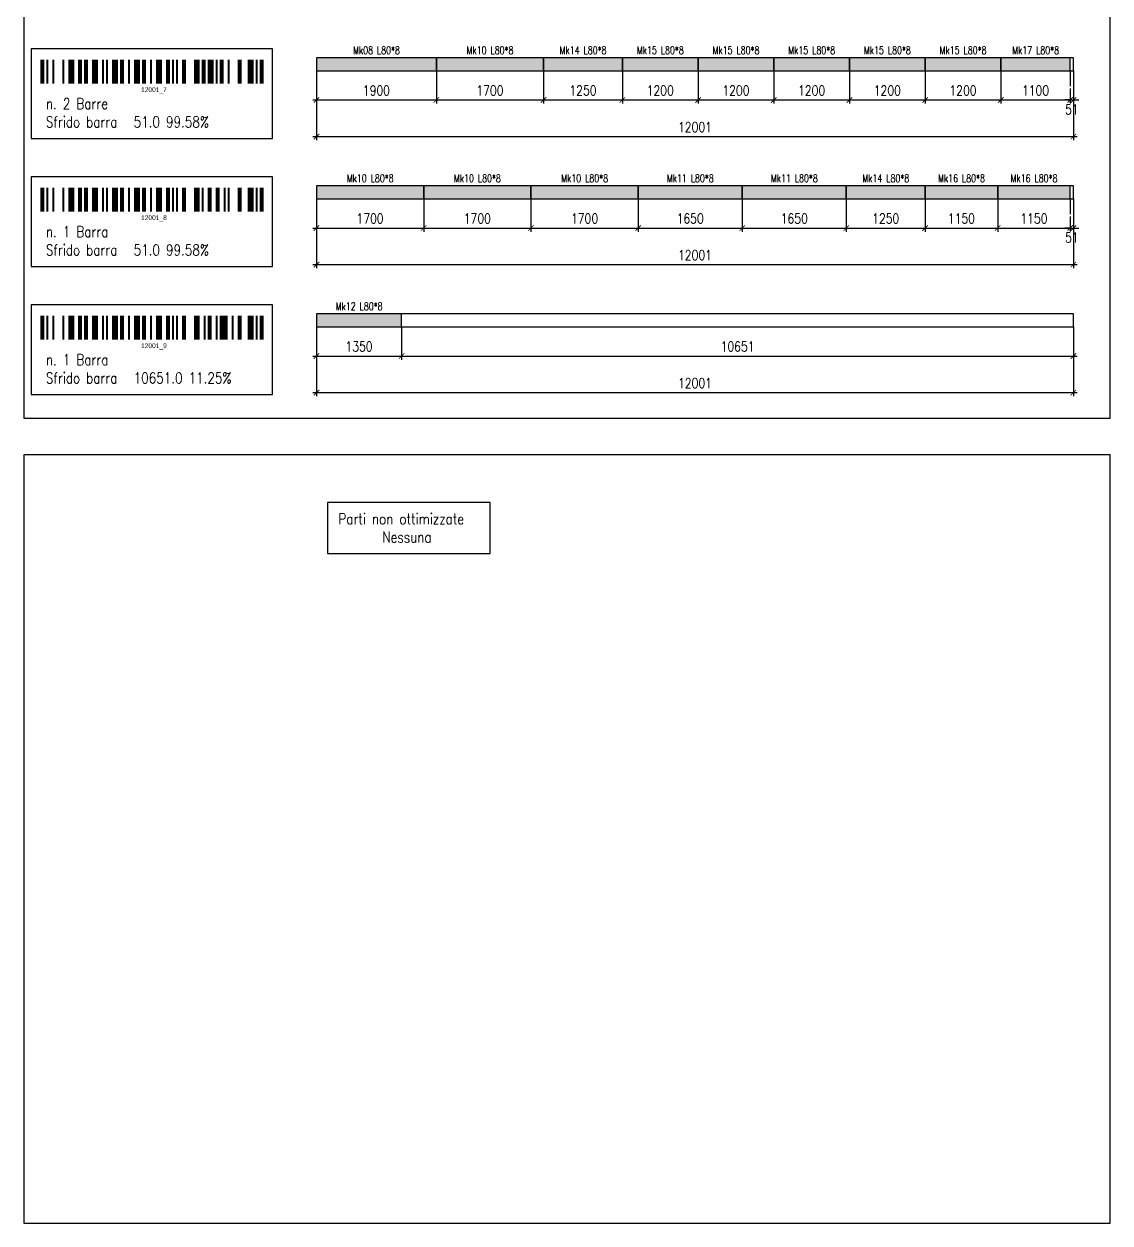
# Model space of a CAD drawing. Header units: millimetres. Extents: x -56 to 421004, y -1 to 91234.
# Drawn here: x 327574 to 344793, y 53379 to 72382 of the extents above; entities that cross this region are included whole.
import ezdxf
from ezdxf.enums import TextEntityAlignment as Align

# ---------------------------------------------------------------- set-up
doc = ezdxf.new("R2010")
doc.units = ezdxf.units.MM
doc.styles.add('EasyCutStyle', font='romans.shx', dxfattribs={"width": 0.8})
doc.styles.add('EasyCutStyleOptimezeBars', font='Romans.shx', dxfattribs={"width": 0.8})
doc.dimstyles.new('EasyCutDimOptimezeBars', dxfattribs={"dimscale": 57.971, "dimtxt": 2.7, "dimasz": 1.5, "dimexe": 1, "dimexo": 0, "dimgap": 1.25, "dimtad": 1, "dimdec": 1, "dimrnd": 0.5, "dimzin": 12, "dimdsep": 46, "dimtxsty": 'EasyCutStyleOptimezeBars', "dimblk": 'ARCHTICK', "dimblk1": 'ARCHTICK', "dimblk2": 'ARCHTICK', "dimcen": 1, "dimdle": 1, "dimclrd": 1, "dimclre": 1, "dimclrt": 3, "dimadec": 3, "dimazin": 0, "dimtfac": 1, "dimtdec": 1, "dimtix": 1, "dimtmove": 0, "dimatfit": 3, "dimfxl": 1, "dimtfill": 1, "dimtolj": 1, "dimtzin": 0, "dimarcsym": 0})

# ---------------------------------------------------------------- blocks, each defined once
blk = doc.blocks.new('BARCODE128_12001_7')
at = {"linetype": 'Continuous'}
for points, const_width in [([(1, 0), (1, 12)], 2), ([(3.5, 0), (3.5, 12)], 1), ([(6.5, 0), (6.5, 12)], 1), ([(11.5, 0), (11.5, 12)], 1), ([(15.5, 0), (15.5, 12)], 3), ([(20, 0), (20, 12)], 2), ([(23, 0), (23, 12)], 2), ([(27.5, 0), (27.5, 12)], 3), ([(31.5, 0), (31.5, 12)], 1), ([(33.5, 0), (33.5, 12)], 1), ([(37.5, 0), (37.5, 12)], 3), ([(41, 0), (41, 12)], 2), ([(44.5, 0), (44.5, 12)], 1), ([(48.5, 0), (48.5, 12)], 3), ([(52, 0), (52, 12)], 2), ([(55.5, 0), (55.5, 12)], 1), ([(59.5, 0), (59.5, 12)], 3), ([(64, 0), (64, 12)], 2), ([(66.5, 0), (66.5, 12)], 1), ([(68.5, 0), (68.5, 12)], 1), ([(72, 0), (72, 12)], 2), ([(78.5, 0), (78.5, 12)], 3), ([(82, 0), (82, 12)], 2), ([(85.5, 0), (85.5, 12)], 3), ([(88.5, 0), (88.5, 12)], 1), ([(91, 0), (91, 12)], 2), ([(94.5, 0), (94.5, 12)], 1), ([(100, 0), (100, 12)], 2), ([(105.5, 0), (105.5, 12)], 3), ([(108.5, 0), (108.5, 12)], 1), ([(111, 0), (111, 12)], 2)]:
    blk.add_lwpolyline(points, dxfattribs=dict(at, const_width=const_width))
blk.add_text('12001_7', height=2.4).set_placement((57, -4.2), align=Align.CENTER)
blk = doc.blocks.new('_ArchTick')
at = {"color": 0, "linetype": 'ByBlock', "const_width": 0.15}
blk.add_lwpolyline([(-0.5, -0.5), (0.5, 0.5)], dxfattribs=at)
blk = doc.blocks.new('*D1732')
at = {"color": 1, "lineweight": -2}
for p, q in [((332212, 71641), (332212, 71119)), ((334112, 71641), (334112, 71119)), ((332154, 71177), (334170, 71177))]:
    blk.add_line(p, q, dxfattribs=at)
at = {"layer": 'Defpoints', "color": 0}
for p in [(332212, 71641), (334112, 71641), (334112, 71177)]:
    blk.add_point(p, dxfattribs=at)
at = {"color": 1, "lineweight": -2, "xscale": 86.9637, "yscale": 86.9637, "zscale": 86.9637, "rotation": 180}
blk.add_blockref('_ArchTick', (332212, 71177), dxfattribs=at)
at = {"color": 1, "lineweight": -2, "xscale": 86.9637, "yscale": 86.9637, "zscale": 86.9637}
blk.add_blockref('_ArchTick', (334112, 71177), dxfattribs=at)
at = {"color": 3, "insert": (333162, 71328), "char_height": 156.5, "attachment_point": 5, "style": 'EasyCutStyleOptimezeBars', "bg_fill": 3, "box_fill_scale": 1.1, "bg_fill_color": 256, "bg_fill_true_color": 13158600, "bg_fill_transparency": 1941056}
blk.add_mtext('\\A1;1900', dxfattribs=at)
blk = doc.blocks.new('*D1733')
at = {"color": 1, "lineweight": -2}
for p, q in [((334112, 71641), (334112, 71119)), ((335812, 71641), (335812, 71119)), ((334054, 71177), (335870, 71177))]:
    blk.add_line(p, q, dxfattribs=at)
at = {"layer": 'Defpoints', "color": 0}
for p in [(334112, 71641), (335812, 71641), (335812, 71177)]:
    blk.add_point(p, dxfattribs=at)
at = {"color": 1, "lineweight": -2, "xscale": 86.9637, "yscale": 86.9637, "zscale": 86.9637, "rotation": 180}
blk.add_blockref('_ArchTick', (334112, 71177), dxfattribs=at)
at = {"color": 1, "lineweight": -2, "xscale": 86.9637, "yscale": 86.9637, "zscale": 86.9637}
blk.add_blockref('_ArchTick', (335812, 71177), dxfattribs=at)
at = {"color": 3, "insert": (334962, 71328), "char_height": 156.5, "attachment_point": 5, "style": 'EasyCutStyleOptimezeBars', "bg_fill": 3, "box_fill_scale": 1.1, "bg_fill_color": 256, "bg_fill_true_color": 13158600, "bg_fill_transparency": 1957840}
blk.add_mtext('\\A1;1700', dxfattribs=at)
blk = doc.blocks.new('*D1734')
at = {"color": 1, "lineweight": -2}
for p, q in [((335812, 71641), (335812, 71119)), ((337062, 71641), (337062, 71119)), ((335754, 71177), (337120, 71177))]:
    blk.add_line(p, q, dxfattribs=at)
at = {"layer": 'Defpoints', "color": 0}
for p in [(335812, 71641), (337062, 71641), (337062, 71177)]:
    blk.add_point(p, dxfattribs=at)
at = {"color": 1, "lineweight": -2, "xscale": 86.9637, "yscale": 86.9637, "zscale": 86.9637, "rotation": 180}
blk.add_blockref('_ArchTick', (335812, 71177), dxfattribs=at)
at = {"color": 1, "lineweight": -2, "xscale": 86.9637, "yscale": 86.9637, "zscale": 86.9637}
blk.add_blockref('_ArchTick', (337062, 71177), dxfattribs=at)
at = {"color": 3, "insert": (336437, 71328), "char_height": 156.5, "attachment_point": 5, "style": 'EasyCutStyleOptimezeBars', "bg_fill": 3, "box_fill_scale": 1.1, "bg_fill_color": 256, "bg_fill_true_color": 13158600, "bg_fill_transparency": 12684144}
blk.add_mtext('\\A1;1250', dxfattribs=at)
blk = doc.blocks.new('*D1735')
at = {"color": 1, "lineweight": -2}
for p, q in [((337062, 71641), (337062, 71119)), ((338262, 71641), (338262, 71119)), ((337004, 71177), (338320, 71177))]:
    blk.add_line(p, q, dxfattribs=at)
at = {"layer": 'Defpoints', "color": 0}
for p in [(337062, 71641), (338262, 71641), (338262, 71177)]:
    blk.add_point(p, dxfattribs=at)
at = {"color": 1, "lineweight": -2, "xscale": 86.9637, "yscale": 86.9637, "zscale": 86.9637, "rotation": 180}
blk.add_blockref('_ArchTick', (337062, 71177), dxfattribs=at)
at = {"color": 1, "lineweight": -2, "xscale": 86.9637, "yscale": 86.9637, "zscale": 86.9637}
blk.add_blockref('_ArchTick', (338262, 71177), dxfattribs=at)
at = {"color": 3, "insert": (337662, 71328), "char_height": 156.5, "attachment_point": 5, "style": 'EasyCutStyleOptimezeBars', "bg_fill": 3, "box_fill_scale": 1.1, "bg_fill_color": 256, "bg_fill_true_color": 13158600, "bg_fill_transparency": 10001360}
blk.add_mtext('\\A1;1200', dxfattribs=at)
blk = doc.blocks.new('*D1736')
at = {"color": 1, "lineweight": -2}
for p, q in [((338262, 71641), (338262, 71119)), ((339462, 71641), (339462, 71119)), ((338204, 71177), (339520, 71177))]:
    blk.add_line(p, q, dxfattribs=at)
at = {"layer": 'Defpoints', "color": 0}
for p in [(338262, 71641), (339462, 71641), (339462, 71177)]:
    blk.add_point(p, dxfattribs=at)
at = {"color": 1, "lineweight": -2, "xscale": 86.9637, "yscale": 86.9637, "zscale": 86.9637, "rotation": 180}
blk.add_blockref('_ArchTick', (338262, 71177), dxfattribs=at)
at = {"color": 1, "lineweight": -2, "xscale": 86.9637, "yscale": 86.9637, "zscale": 86.9637}
blk.add_blockref('_ArchTick', (339462, 71177), dxfattribs=at)
at = {"color": 3, "insert": (338862, 71328), "char_height": 156.5, "attachment_point": 5, "style": 'EasyCutStyleOptimezeBars', "bg_fill": 3, "box_fill_scale": 1.1, "bg_fill_color": 256, "bg_fill_true_color": 13158600, "bg_fill_transparency": 10107744}
blk.add_mtext('\\A1;1200', dxfattribs=at)
blk = doc.blocks.new('*D1737')
at = {"color": 1, "lineweight": -2}
for p, q in [((339462, 71641), (339462, 71119)), ((340662, 71641), (340662, 71119)), ((339404, 71177), (340720, 71177))]:
    blk.add_line(p, q, dxfattribs=at)
at = {"layer": 'Defpoints', "color": 0}
for p in [(339462, 71641), (340662, 71641), (340662, 71177)]:
    blk.add_point(p, dxfattribs=at)
at = {"color": 1, "lineweight": -2, "xscale": 86.9637, "yscale": 86.9637, "zscale": 86.9637, "rotation": 180}
blk.add_blockref('_ArchTick', (339462, 71177), dxfattribs=at)
at = {"color": 1, "lineweight": -2, "xscale": 86.9637, "yscale": 86.9637, "zscale": 86.9637}
blk.add_blockref('_ArchTick', (340662, 71177), dxfattribs=at)
at = {"color": 3, "insert": (340062, 71328), "char_height": 156.5, "attachment_point": 5, "style": 'EasyCutStyleOptimezeBars', "bg_fill": 3, "box_fill_scale": 1.1, "bg_fill_color": 256, "bg_fill_true_color": 13158600, "bg_fill_transparency": 1970704}
blk.add_mtext('\\A1;1200', dxfattribs=at)
blk = doc.blocks.new('*D1738')
at = {"color": 1, "lineweight": -2}
for p, q in [((340662, 71641), (340662, 71119)), ((341862, 71641), (341862, 71119)), ((340604, 71177), (341920, 71177))]:
    blk.add_line(p, q, dxfattribs=at)
at = {"layer": 'Defpoints', "color": 0}
for p in [(340662, 71641), (341862, 71641), (341862, 71177)]:
    blk.add_point(p, dxfattribs=at)
at = {"color": 1, "lineweight": -2, "xscale": 86.9637, "yscale": 86.9637, "zscale": 86.9637, "rotation": 180}
blk.add_blockref('_ArchTick', (340662, 71177), dxfattribs=at)
at = {"color": 1, "lineweight": -2, "xscale": 86.9637, "yscale": 86.9637, "zscale": 86.9637}
blk.add_blockref('_ArchTick', (341862, 71177), dxfattribs=at)
at = {"color": 3, "insert": (341262, 71328), "char_height": 156.5, "attachment_point": 5, "style": 'EasyCutStyleOptimezeBars', "bg_fill": 3, "box_fill_scale": 1.1, "bg_fill_color": 256, "bg_fill_true_color": 13158600, "bg_fill_transparency": 1979232}
blk.add_mtext('\\A1;1200', dxfattribs=at)
blk = doc.blocks.new('*D1739')
at = {"color": 1, "lineweight": -2}
for p, q in [((341862, 71641), (341862, 71119)), ((343062, 71641), (343062, 71119)), ((341804, 71177), (343120, 71177))]:
    blk.add_line(p, q, dxfattribs=at)
at = {"layer": 'Defpoints', "color": 0}
for p in [(341862, 71641), (343062, 71641), (343062, 71177)]:
    blk.add_point(p, dxfattribs=at)
at = {"color": 1, "lineweight": -2, "xscale": 86.9637, "yscale": 86.9637, "zscale": 86.9637, "rotation": 180}
blk.add_blockref('_ArchTick', (341862, 71177), dxfattribs=at)
at = {"color": 1, "lineweight": -2, "xscale": 86.9637, "yscale": 86.9637, "zscale": 86.9637}
blk.add_blockref('_ArchTick', (343062, 71177), dxfattribs=at)
at = {"color": 3, "insert": (342462, 71328), "char_height": 156.5, "attachment_point": 5, "style": 'EasyCutStyleOptimezeBars', "bg_fill": 3, "box_fill_scale": 1.1, "bg_fill_color": 256, "bg_fill_true_color": 13158600, "bg_fill_transparency": 1987760}
blk.add_mtext('\\A1;1200', dxfattribs=at)
blk = doc.blocks.new('*D1740')
at = {"color": 1, "lineweight": -2}
for p, q in [((343062, 71641), (343062, 71119)), ((344162, 71641), (344162, 71119)), ((343004, 71177), (344220, 71177))]:
    blk.add_line(p, q, dxfattribs=at)
at = {"layer": 'Defpoints', "color": 0}
for p in [(343062, 71641), (344162, 71641), (344162, 71177)]:
    blk.add_point(p, dxfattribs=at)
at = {"color": 1, "lineweight": -2, "xscale": 86.9637, "yscale": 86.9637, "zscale": 86.9637, "rotation": 180}
blk.add_blockref('_ArchTick', (343062, 71177), dxfattribs=at)
at = {"color": 1, "lineweight": -2, "xscale": 86.9637, "yscale": 86.9637, "zscale": 86.9637}
blk.add_blockref('_ArchTick', (344162, 71177), dxfattribs=at)
at = {"color": 3, "insert": (343612, 71328), "char_height": 156.5, "attachment_point": 5, "style": 'EasyCutStyleOptimezeBars', "bg_fill": 3, "box_fill_scale": 1.1, "bg_fill_color": 256, "bg_fill_true_color": 13158600, "bg_fill_transparency": 10108696}
blk.add_mtext('\\A1;1100', dxfattribs=at)
blk = doc.blocks.new('*D1741')
at = {"color": 1, "lineweight": -2}
for p, q in [((344162, 71641), (344162, 71119)), ((344213, 71641), (344213, 71119)), ((344162, 71177), (344075, 71177)), ((344162, 71177), (344213, 71177)), ((344213, 71177), (344300, 71177))]:
    blk.add_line(p, q, dxfattribs=at)
at = {"layer": 'Defpoints', "color": 0}
for p in [(344162, 71641), (344213, 71641)]:
    blk.add_point(p, dxfattribs=at)
at = {"color": 1, "lineweight": -2, "xscale": 86.9637, "yscale": 86.9637, "zscale": 86.9637}
blk.add_blockref('_ArchTick', (344162, 71177), dxfattribs=at)
at = {"color": 1, "lineweight": -2, "xscale": 86.9637, "yscale": 86.9637, "zscale": 86.9637, "rotation": 180}
blk.add_blockref('_ArchTick', (344213, 71177), dxfattribs=at)
at = {"color": 3, "char_height": 156.5, "attachment_point": 5, "style": 'EasyCutStyleOptimezeBars', "bg_fill": 3, "box_fill_scale": 1.1, "bg_fill_color": 256, "bg_fill_true_color": 13158600, "bg_fill_transparency": 0}
for s, insert in [('\\A1;', (344188, 71380)), ('\\A1;51', (344188, 71026))]:
    blk.add_mtext(s, dxfattribs=dict(at, insert=insert))
at = {"layer": 'Defpoints', "color": 0}
blk.add_point((344213, 71177), dxfattribs=at)
blk = doc.blocks.new('*D1742')
at = {"color": 1, "lineweight": -2}
for p, q in [((332212, 71641), (332212, 70539)), ((344213, 71641), (344213, 70539)), ((332154, 70597), (344271, 70597))]:
    blk.add_line(p, q, dxfattribs=at)
at = {"layer": 'Defpoints', "color": 0}
for p in [(332212, 71641), (344213, 71641), (344213, 70597)]:
    blk.add_point(p, dxfattribs=at)
at = {"color": 1, "lineweight": -2, "xscale": 86.9637, "yscale": 86.9637, "zscale": 86.9637, "rotation": 180}
blk.add_blockref('_ArchTick', (332212, 70597), dxfattribs=at)
at = {"color": 1, "lineweight": -2, "xscale": 86.9637, "yscale": 86.9637, "zscale": 86.9637}
blk.add_blockref('_ArchTick', (344213, 70597), dxfattribs=at)
at = {"color": 3, "insert": (338213, 70748), "char_height": 156.5, "attachment_point": 5, "style": 'EasyCutStyleOptimezeBars', "bg_fill": 3, "box_fill_scale": 1.1, "bg_fill_color": 256, "bg_fill_true_color": 13158600, "bg_fill_transparency": 4837208}
blk.add_mtext('\\A1;12001', dxfattribs=at)
blk = doc.blocks.new('BARCODE128_12001_8')
at = {"linetype": 'Continuous'}
for points, const_width in [([(1, 0), (1, 12)], 2), ([(3.5, 0), (3.5, 12)], 1), ([(6.5, 0), (6.5, 12)], 1), ([(11.5, 0), (11.5, 12)], 1), ([(15.5, 0), (15.5, 12)], 3), ([(20, 0), (20, 12)], 2), ([(23, 0), (23, 12)], 2), ([(27.5, 0), (27.5, 12)], 3), ([(31.5, 0), (31.5, 12)], 1), ([(33.5, 0), (33.5, 12)], 1), ([(37.5, 0), (37.5, 12)], 3), ([(41, 0), (41, 12)], 2), ([(44.5, 0), (44.5, 12)], 1), ([(48.5, 0), (48.5, 12)], 3), ([(52, 0), (52, 12)], 2), ([(55.5, 0), (55.5, 12)], 1), ([(59.5, 0), (59.5, 12)], 3), ([(64, 0), (64, 12)], 2), ([(66.5, 0), (66.5, 12)], 1), ([(68.5, 0), (68.5, 12)], 1), ([(72, 0), (72, 12)], 2), ([(78.5, 0), (78.5, 12)], 3), ([(81.5, 0), (81.5, 12)], 1), ([(85, 0), (85, 12)], 2), ([(89, 0), (89, 12)], 2), ([(92.5, 0), (92.5, 12)], 1), ([(94.5, 0), (94.5, 12)], 1), ([(100, 0), (100, 12)], 2), ([(105.5, 0), (105.5, 12)], 3), ([(108.5, 0), (108.5, 12)], 1), ([(111, 0), (111, 12)], 2)]:
    blk.add_lwpolyline(points, dxfattribs=dict(at, const_width=const_width))
blk.add_text('12001_8', height=2.4).set_placement((57, -4.2), align=Align.CENTER)
blk = doc.blocks.new('*D1743')
at = {"color": 1, "lineweight": -2}
for p, q in [((332212, 69612), (332212, 69090)), ((333912, 69612), (333912, 69090)), ((332154, 69148), (333970, 69148))]:
    blk.add_line(p, q, dxfattribs=at)
at = {"layer": 'Defpoints', "color": 0}
for p in [(332212, 69612), (333912, 69612), (333912, 69148)]:
    blk.add_point(p, dxfattribs=at)
at = {"color": 1, "lineweight": -2, "xscale": 86.9637, "yscale": 86.9637, "zscale": 86.9637, "rotation": 180}
blk.add_blockref('_ArchTick', (332212, 69148), dxfattribs=at)
at = {"color": 1, "lineweight": -2, "xscale": 86.9637, "yscale": 86.9637, "zscale": 86.9637}
blk.add_blockref('_ArchTick', (333912, 69148), dxfattribs=at)
at = {"color": 3, "insert": (333062, 69299), "char_height": 156.5, "attachment_point": 5, "style": 'EasyCutStyleOptimezeBars', "bg_fill": 3, "box_fill_scale": 1.1, "bg_fill_color": 256, "bg_fill_true_color": 13158600, "bg_fill_transparency": 2415856}
blk.add_mtext('\\A1;1700', dxfattribs=at)
blk = doc.blocks.new('*D1744')
at = {"color": 1, "lineweight": -2}
for p, q in [((333912, 69612), (333912, 69090)), ((335612, 69612), (335612, 69090)), ((333854, 69148), (335670, 69148))]:
    blk.add_line(p, q, dxfattribs=at)
at = {"layer": 'Defpoints', "color": 0}
for p in [(333912, 69612), (335612, 69612), (335612, 69148)]:
    blk.add_point(p, dxfattribs=at)
at = {"color": 1, "lineweight": -2, "xscale": 86.9637, "yscale": 86.9637, "zscale": 86.9637, "rotation": 180}
blk.add_blockref('_ArchTick', (333912, 69148), dxfattribs=at)
at = {"color": 1, "lineweight": -2, "xscale": 86.9637, "yscale": 86.9637, "zscale": 86.9637}
blk.add_blockref('_ArchTick', (335612, 69148), dxfattribs=at)
at = {"color": 3, "insert": (334762, 69299), "char_height": 156.5, "attachment_point": 5, "style": 'EasyCutStyleOptimezeBars', "bg_fill": 3, "box_fill_scale": 1.1, "bg_fill_color": 256, "bg_fill_true_color": 13158600, "bg_fill_transparency": 0}
blk.add_mtext('\\A1;1700', dxfattribs=at)
blk = doc.blocks.new('*D1745')
at = {"color": 1, "lineweight": -2}
for p, q in [((335612, 69612), (335612, 69090)), ((337312, 69612), (337312, 69090)), ((335554, 69148), (337370, 69148))]:
    blk.add_line(p, q, dxfattribs=at)
at = {"layer": 'Defpoints', "color": 0}
for p in [(335612, 69612), (337312, 69612), (337312, 69148)]:
    blk.add_point(p, dxfattribs=at)
at = {"color": 1, "lineweight": -2, "xscale": 86.9637, "yscale": 86.9637, "zscale": 86.9637, "rotation": 180}
blk.add_blockref('_ArchTick', (335612, 69148), dxfattribs=at)
at = {"color": 1, "lineweight": -2, "xscale": 86.9637, "yscale": 86.9637, "zscale": 86.9637}
blk.add_blockref('_ArchTick', (337312, 69148), dxfattribs=at)
at = {"color": 3, "insert": (336462, 69299), "char_height": 156.5, "attachment_point": 5, "style": 'EasyCutStyleOptimezeBars', "bg_fill": 3, "box_fill_scale": 1.1, "bg_fill_color": 256, "bg_fill_true_color": 13158600, "bg_fill_transparency": 10314344}
blk.add_mtext('\\A1;1700', dxfattribs=at)
blk = doc.blocks.new('*D1746')
at = {"color": 1, "lineweight": -2}
for p, q in [((337312, 69612), (337312, 69090)), ((338962, 69612), (338962, 69090)), ((337254, 69148), (339020, 69148))]:
    blk.add_line(p, q, dxfattribs=at)
at = {"layer": 'Defpoints', "color": 0}
for p in [(337312, 69612), (338962, 69612), (338962, 69148)]:
    blk.add_point(p, dxfattribs=at)
at = {"color": 1, "lineweight": -2, "xscale": 86.9637, "yscale": 86.9637, "zscale": 86.9637, "rotation": 180}
blk.add_blockref('_ArchTick', (337312, 69148), dxfattribs=at)
at = {"color": 1, "lineweight": -2, "xscale": 86.9637, "yscale": 86.9637, "zscale": 86.9637}
blk.add_blockref('_ArchTick', (338962, 69148), dxfattribs=at)
at = {"color": 3, "insert": (338137, 69299), "char_height": 156.5, "attachment_point": 5, "style": 'EasyCutStyleOptimezeBars', "bg_fill": 3, "box_fill_scale": 1.1, "bg_fill_color": 256, "bg_fill_true_color": 13158600, "bg_fill_transparency": 2429472}
blk.add_mtext('\\A1;1650', dxfattribs=at)
blk = doc.blocks.new('*D1747')
at = {"color": 1, "lineweight": -2}
for p, q in [((338962, 69612), (338962, 69090)), ((340612, 69612), (340612, 69090)), ((338904, 69148), (340670, 69148))]:
    blk.add_line(p, q, dxfattribs=at)
at = {"layer": 'Defpoints', "color": 0}
for p in [(338962, 69612), (340612, 69612), (340612, 69148)]:
    blk.add_point(p, dxfattribs=at)
at = {"color": 1, "lineweight": -2, "xscale": 86.9637, "yscale": 86.9637, "zscale": 86.9637, "rotation": 180}
blk.add_blockref('_ArchTick', (338962, 69148), dxfattribs=at)
at = {"color": 1, "lineweight": -2, "xscale": 86.9637, "yscale": 86.9637, "zscale": 86.9637}
blk.add_blockref('_ArchTick', (340612, 69148), dxfattribs=at)
at = {"color": 3, "insert": (339787, 69299), "char_height": 156.5, "attachment_point": 5, "style": 'EasyCutStyleOptimezeBars', "bg_fill": 3, "box_fill_scale": 1.1, "bg_fill_color": 256, "bg_fill_true_color": 13158600, "bg_fill_transparency": 2437436}
blk.add_mtext('\\A1;1650', dxfattribs=at)
blk = doc.blocks.new('*D1748')
at = {"color": 1, "lineweight": -2}
for p, q in [((340612, 69612), (340612, 69090)), ((341862, 69612), (341862, 69090)), ((340554, 69148), (341920, 69148))]:
    blk.add_line(p, q, dxfattribs=at)
at = {"layer": 'Defpoints', "color": 0}
for p in [(340612, 69612), (341862, 69612), (341862, 69148)]:
    blk.add_point(p, dxfattribs=at)
at = {"color": 1, "lineweight": -2, "xscale": 86.9637, "yscale": 86.9637, "zscale": 86.9637, "rotation": 180}
blk.add_blockref('_ArchTick', (340612, 69148), dxfattribs=at)
at = {"color": 1, "lineweight": -2, "xscale": 86.9637, "yscale": 86.9637, "zscale": 86.9637}
blk.add_blockref('_ArchTick', (341862, 69148), dxfattribs=at)
at = {"color": 3, "insert": (341237, 69299), "char_height": 156.5, "attachment_point": 5, "style": 'EasyCutStyleOptimezeBars', "bg_fill": 3, "box_fill_scale": 1.1, "bg_fill_color": 256, "bg_fill_true_color": 13158600, "bg_fill_transparency": 4837208}
blk.add_mtext('\\A1;1250', dxfattribs=at)
blk = doc.blocks.new('*D1749')
at = {"color": 1, "lineweight": -2}
for p, q in [((341862, 69612), (341862, 69090)), ((343012, 69612), (343012, 69090)), ((341804, 69148), (343070, 69148))]:
    blk.add_line(p, q, dxfattribs=at)
at = {"layer": 'Defpoints', "color": 0}
for p in [(341862, 69612), (343012, 69612), (343012, 69148)]:
    blk.add_point(p, dxfattribs=at)
at = {"color": 1, "lineweight": -2, "xscale": 86.9637, "yscale": 86.9637, "zscale": 86.9637, "rotation": 180}
blk.add_blockref('_ArchTick', (341862, 69148), dxfattribs=at)
at = {"color": 1, "lineweight": -2, "xscale": 86.9637, "yscale": 86.9637, "zscale": 86.9637}
blk.add_blockref('_ArchTick', (343012, 69148), dxfattribs=at)
at = {"color": 3, "insert": (342437, 69299), "char_height": 156.5, "attachment_point": 5, "style": 'EasyCutStyleOptimezeBars', "bg_fill": 3, "box_fill_scale": 1.1, "bg_fill_color": 256, "bg_fill_true_color": 13158600, "bg_fill_transparency": 12689304}
blk.add_mtext('\\A1;1150', dxfattribs=at)
blk = doc.blocks.new('*D1750')
at = {"color": 1, "lineweight": -2}
for p, q in [((343012, 69612), (343012, 69090)), ((344162, 69612), (344162, 69090)), ((342954, 69148), (344220, 69148))]:
    blk.add_line(p, q, dxfattribs=at)
at = {"layer": 'Defpoints', "color": 0}
for p in [(343012, 69612), (344162, 69612), (344162, 69148)]:
    blk.add_point(p, dxfattribs=at)
at = {"color": 1, "lineweight": -2, "xscale": 86.9637, "yscale": 86.9637, "zscale": 86.9637, "rotation": 180}
blk.add_blockref('_ArchTick', (343012, 69148), dxfattribs=at)
at = {"color": 1, "lineweight": -2, "xscale": 86.9637, "yscale": 86.9637, "zscale": 86.9637}
blk.add_blockref('_ArchTick', (344162, 69148), dxfattribs=at)
at = {"color": 3, "insert": (343587, 69299), "char_height": 156.5, "attachment_point": 5, "style": 'EasyCutStyleOptimezeBars', "bg_fill": 3, "box_fill_scale": 1.1, "bg_fill_color": 256, "bg_fill_true_color": 13158600, "bg_fill_transparency": 12692400}
blk.add_mtext('\\A1;1150', dxfattribs=at)
blk = doc.blocks.new('*D1751')
at = {"color": 1, "lineweight": -2}
for p, q in [((344162, 69612), (344162, 69090)), ((344213, 69612), (344213, 69090)), ((344162, 69148), (344075, 69148)), ((344162, 69148), (344213, 69148)), ((344213, 69148), (344300, 69148))]:
    blk.add_line(p, q, dxfattribs=at)
at = {"layer": 'Defpoints', "color": 0}
for p in [(344162, 69612), (344213, 69612)]:
    blk.add_point(p, dxfattribs=at)
at = {"color": 1, "lineweight": -2, "xscale": 86.9637, "yscale": 86.9637, "zscale": 86.9637}
blk.add_blockref('_ArchTick', (344162, 69148), dxfattribs=at)
at = {"color": 1, "lineweight": -2, "xscale": 86.9637, "yscale": 86.9637, "zscale": 86.9637, "rotation": 180}
blk.add_blockref('_ArchTick', (344213, 69148), dxfattribs=at)
at = {"color": 3, "char_height": 156.5, "attachment_point": 5, "style": 'EasyCutStyleOptimezeBars', "bg_fill": 3, "box_fill_scale": 1.1, "bg_fill_color": 256, "bg_fill_true_color": 13158600, "bg_fill_transparency": 0}
for s, insert in [('\\A1;', (344188, 69351)), ('\\A1;51', (344188, 68997))]:
    blk.add_mtext(s, dxfattribs=dict(at, insert=insert))
at = {"layer": 'Defpoints', "color": 0}
blk.add_point((344213, 69148), dxfattribs=at)
blk = doc.blocks.new('*D1752')
at = {"color": 1, "lineweight": -2}
for p, q in [((332212, 69612), (332212, 68510)), ((344213, 69612), (344213, 68510)), ((332154, 68568), (344271, 68568))]:
    blk.add_line(p, q, dxfattribs=at)
at = {"layer": 'Defpoints', "color": 0}
for p in [(332212, 69612), (344213, 69612), (344213, 68568)]:
    blk.add_point(p, dxfattribs=at)
at = {"color": 1, "lineweight": -2, "xscale": 86.9637, "yscale": 86.9637, "zscale": 86.9637, "rotation": 180}
blk.add_blockref('_ArchTick', (332212, 68568), dxfattribs=at)
at = {"color": 1, "lineweight": -2, "xscale": 86.9637, "yscale": 86.9637, "zscale": 86.9637}
blk.add_blockref('_ArchTick', (344213, 68568), dxfattribs=at)
at = {"color": 3, "insert": (338213, 68719), "char_height": 156.5, "attachment_point": 5, "style": 'EasyCutStyleOptimezeBars', "bg_fill": 3, "box_fill_scale": 1.1, "bg_fill_color": 256, "bg_fill_true_color": 13158600, "bg_fill_transparency": 4837208}
blk.add_mtext('\\A1;12001', dxfattribs=at)
blk = doc.blocks.new('BARCODE128_12001_9')
at = {"linetype": 'Continuous'}
for points, const_width in [([(1, 0), (1, 12)], 2), ([(3.5, 0), (3.5, 12)], 1), ([(6.5, 0), (6.5, 12)], 1), ([(11.5, 0), (11.5, 12)], 1), ([(15.5, 0), (15.5, 12)], 3), ([(20, 0), (20, 12)], 2), ([(23, 0), (23, 12)], 2), ([(27.5, 0), (27.5, 12)], 3), ([(31.5, 0), (31.5, 12)], 1), ([(33.5, 0), (33.5, 12)], 1), ([(37.5, 0), (37.5, 12)], 3), ([(41, 0), (41, 12)], 2), ([(44.5, 0), (44.5, 12)], 1), ([(48.5, 0), (48.5, 12)], 3), ([(52, 0), (52, 12)], 2), ([(55.5, 0), (55.5, 12)], 1), ([(59.5, 0), (59.5, 12)], 3), ([(64, 0), (64, 12)], 2), ([(66.5, 0), (66.5, 12)], 1), ([(68.5, 0), (68.5, 12)], 1), ([(72, 0), (72, 12)], 2), ([(78.5, 0), (78.5, 12)], 3), ([(82.5, 0), (82.5, 12)], 1), ([(85, 0), (85, 12)], 2), ([(88.5, 0), (88.5, 12)], 1), ([(92, 0), (92, 12)], 4), ([(96.5, 0), (96.5, 12)], 1), ([(100, 0), (100, 12)], 2), ([(105.5, 0), (105.5, 12)], 3), ([(108.5, 0), (108.5, 12)], 1), ([(111, 0), (111, 12)], 2)]:
    blk.add_lwpolyline(points, dxfattribs=dict(at, const_width=const_width))
blk.add_text('12001_9', height=2.4).set_placement((57, -4.2), align=Align.CENTER)
blk = doc.blocks.new('*D1753')
at = {"color": 1, "lineweight": -2}
for p, q in [((332212, 67583), (332212, 67061)), ((333562, 67583), (333562, 67061)), ((332154, 67119), (333620, 67119))]:
    blk.add_line(p, q, dxfattribs=at)
at = {"layer": 'Defpoints', "color": 0}
for p in [(332212, 67583), (333562, 67583), (333562, 67119)]:
    blk.add_point(p, dxfattribs=at)
at = {"color": 1, "lineweight": -2, "xscale": 86.9637, "yscale": 86.9637, "zscale": 86.9637, "rotation": 180}
blk.add_blockref('_ArchTick', (332212, 67119), dxfattribs=at)
at = {"color": 1, "lineweight": -2, "xscale": 86.9637, "yscale": 86.9637, "zscale": 86.9637}
blk.add_blockref('_ArchTick', (333562, 67119), dxfattribs=at)
at = {"color": 3, "insert": (332887, 67270), "char_height": 156.5, "attachment_point": 5, "style": 'EasyCutStyleOptimezeBars', "bg_fill": 3, "box_fill_scale": 1.1, "bg_fill_color": 256, "bg_fill_true_color": 13158600, "bg_fill_transparency": 12694464}
blk.add_mtext('\\A1;1350', dxfattribs=at)
blk = doc.blocks.new('*D1754')
at = {"color": 1, "lineweight": -2}
for p, q in [((333562, 67583), (333562, 67061)), ((344213, 67583), (344213, 67061)), ((333504, 67119), (344271, 67119))]:
    blk.add_line(p, q, dxfattribs=at)
at = {"layer": 'Defpoints', "color": 0}
for p in [(333562, 67583), (344213, 67583), (344213, 67119)]:
    blk.add_point(p, dxfattribs=at)
at = {"color": 1, "lineweight": -2, "xscale": 86.9637, "yscale": 86.9637, "zscale": 86.9637, "rotation": 180}
blk.add_blockref('_ArchTick', (333562, 67119), dxfattribs=at)
at = {"color": 1, "lineweight": -2, "xscale": 86.9637, "yscale": 86.9637, "zscale": 86.9637}
blk.add_blockref('_ArchTick', (344213, 67119), dxfattribs=at)
at = {"color": 3, "insert": (338888, 67270), "char_height": 156.5, "attachment_point": 5, "style": 'EasyCutStyleOptimezeBars', "bg_fill": 3, "box_fill_scale": 1.1, "bg_fill_color": 256, "bg_fill_true_color": 13158600, "bg_fill_transparency": 2601104}
blk.add_mtext('\\A1;10651', dxfattribs=at)
blk = doc.blocks.new('*D1755')
at = {"color": 1, "lineweight": -2}
for p, q in [((332212, 67583), (332212, 66481)), ((344213, 67583), (344213, 66481)), ((332154, 66539), (344271, 66539))]:
    blk.add_line(p, q, dxfattribs=at)
at = {"layer": 'Defpoints', "color": 0}
for p in [(332212, 67583), (344213, 67583), (344213, 66539)]:
    blk.add_point(p, dxfattribs=at)
at = {"color": 1, "lineweight": -2, "xscale": 86.9637, "yscale": 86.9637, "zscale": 86.9637, "rotation": 180}
blk.add_blockref('_ArchTick', (332212, 66539), dxfattribs=at)
at = {"color": 1, "lineweight": -2, "xscale": 86.9637, "yscale": 86.9637, "zscale": 86.9637}
blk.add_blockref('_ArchTick', (344213, 66539), dxfattribs=at)
at = {"color": 3, "insert": (338213, 66690), "char_height": 156.5, "attachment_point": 5, "style": 'EasyCutStyleOptimezeBars', "bg_fill": 3, "box_fill_scale": 1.1, "bg_fill_color": 256, "bg_fill_true_color": 13158600, "bg_fill_transparency": 4837208}
blk.add_mtext('\\A1;12001', dxfattribs=at)

msp = doc.modelspace()

# ---------------------------------------------------------------- linework, layer by layer
at = {"color": 5}
for points in [[(327574.19, 66133.23), (344793, 66133.23), (344793, 78308.14), (327574.19, 78308.14)], [(327574.19, 53378.55), (344793, 53378.55), (344793, 65553.47), (327574.19, 65553.47)]]:
    msp.add_lwpolyline(points, close=True, dxfattribs=at)
at = {"color": 231, "true_color": 0xfd58be}
for points in [[(332212.25, 71640.93), (344213.25, 71640.93), (344213.25, 71843.84), (332212.25, 71843.84)], [(332212.25, 69611.77), (344213.25, 69611.77), (344213.25, 69814.69), (332212.25, 69814.69)], [(332212.25, 67582.62), (344213.25, 67582.62), (344213.25, 67785.54), (332212.25, 67785.54)]]:
    msp.add_lwpolyline(points, close=True, dxfattribs=at)
at = {"color": 7}
for points in [[(332212.25, 71640.93), (334112.25, 71640.93), (334112.25, 71843.84), (332212.25, 71843.84)], [(334112.25, 71640.93), (335812.25, 71640.93), (335812.25, 71843.84), (334112.25, 71843.84)], [(335812.25, 71640.93), (337062.25, 71640.93), (337062.25, 71843.84), (335812.25, 71843.84)], [(337062.25, 71640.93), (338262.25, 71640.93), (338262.25, 71843.84), (337062.25, 71843.84)], [(338262.25, 71640.93), (339462.25, 71640.93), (339462.25, 71843.84), (338262.25, 71843.84)], [(339462.25, 71640.93), (340662.25, 71640.93), (340662.25, 71843.84), (339462.25, 71843.84)], [(340662.25, 71640.93), (341862.25, 71640.93), (341862.25, 71843.84), (340662.25, 71843.84)], [(341862.25, 71640.93), (343062.25, 71640.93), (343062.25, 71843.84), (341862.25, 71843.84)], [(343062.25, 71640.93), (344162.25, 71640.93), (344162.25, 71843.84), (343062.25, 71843.84)], [(332212.25, 69611.77), (333912.25, 69611.77), (333912.25, 69814.69), (332212.25, 69814.69)], [(333912.25, 69611.77), (335612.25, 69611.77), (335612.25, 69814.69), (333912.25, 69814.69)], [(335612.25, 69611.77), (337312.25, 69611.77), (337312.25, 69814.69), (335612.25, 69814.69)], [(337312.25, 69611.77), (338962.25, 69611.77), (338962.25, 69814.69), (337312.25, 69814.69)], [(338962.25, 69611.77), (340612.25, 69611.77), (340612.25, 69814.69), (338962.25, 69814.69)], [(340612.25, 69611.77), (341862.25, 69611.77), (341862.25, 69814.69), (340612.25, 69814.69)], [(341862.25, 69611.77), (343012.25, 69611.77), (343012.25, 69814.69), (341862.25, 69814.69)], [(343012.25, 69611.77), (344162.25, 69611.77), (344162.25, 69814.69), (343012.25, 69814.69)], [(332212.25, 67582.62), (333562.25, 67582.62), (333562.25, 67785.54), (332212.25, 67785.54)]]:
    msp.add_lwpolyline(points, close=True, dxfattribs=at)
at = {"color": 54, "true_color": 0x9f8b17}
msp.add_solid([(332212.25, 71640.93), (334112.25, 71640.93), (332212.25, 71843.84), (334112.25, 71843.84)], dxfattribs=at)
at = {"color": 44, "true_color": 0x9c7d17}
for points in [[(334112.25, 71640.93), (335812.25, 71640.93), (334112.25, 71843.84), (335812.25, 71843.84)], [(332212.25, 69611.77), (333912.25, 69611.77), (332212.25, 69814.69), (333912.25, 69814.69)], [(333912.25, 69611.77), (335612.25, 69611.77), (333912.25, 69814.69), (335612.25, 69814.69)], [(335612.25, 69611.77), (337312.25, 69611.77), (335612.25, 69814.69), (337312.25, 69814.69)]]:
    msp.add_solid(points, dxfattribs=at)
at = {"color": 34, "true_color": 0x955e17}
for points in [[(335812.25, 71640.93), (337062.25, 71640.93), (335812.25, 71843.84), (337062.25, 71843.84)], [(340612.25, 69611.77), (341862.25, 69611.77), (340612.25, 69814.69), (341862.25, 69814.69)]]:
    msp.add_solid(points, dxfattribs=at)
at = {"color": 34, "true_color": 0x945b17}
for points in [[(337062.25, 71640.93), (338262.25, 71640.93), (337062.25, 71843.84), (338262.25, 71843.84)], [(338262.25, 71640.93), (339462.25, 71640.93), (338262.25, 71843.84), (339462.25, 71843.84)], [(339462.25, 71640.93), (340662.25, 71640.93), (339462.25, 71843.84), (340662.25, 71843.84)], [(340662.25, 71640.93), (341862.25, 71640.93), (340662.25, 71843.84), (341862.25, 71843.84)], [(341862.25, 71640.93), (343062.25, 71640.93), (341862.25, 71843.84), (343062.25, 71843.84)]]:
    msp.add_solid(points, dxfattribs=at)
at = {"color": 34, "true_color": 0x935417}
msp.add_solid([(343062.25, 71640.93), (344162.25, 71640.93), (343062.25, 71843.84), (344162.25, 71843.84)], dxfattribs=at)
at = {"color": 44, "true_color": 0x9b7917}
for points in [[(337312.25, 69611.77), (338962.25, 69611.77), (337312.25, 69814.69), (338962.25, 69814.69)], [(338962.25, 69611.77), (340612.25, 69611.77), (338962.25, 69814.69), (340612.25, 69814.69)]]:
    msp.add_solid(points, dxfattribs=at)
at = {"color": 34, "true_color": 0x945717}
for points in [[(341862.25, 69611.77), (343012.25, 69611.77), (341862.25, 69814.69), (343012.25, 69814.69)], [(343012.25, 69611.77), (344162.25, 69611.77), (343012.25, 69814.69), (344162.25, 69814.69)]]:
    msp.add_solid(points, dxfattribs=at)
at = {"color": 44, "true_color": 0x976517}
msp.add_solid([(332212.25, 67582.62), (333562.25, 67582.62), (332212.25, 67785.54), (333562.25, 67785.54)], dxfattribs=at)

# ---------------------------------------------------------------- texts
at = {"style": 'EasyCutStyle', "width": 0.75}
for s, p in [('Mk08 L80*8', (333163.25, 71904.72)), ('Mk10 L80*8', (334963.25, 71904.72)), ('Mk14 L80*8', (336438.25, 71904.72)), ('Mk15 L80*8', (337663.25, 71904.72)), ('Mk15 L80*8', (338863.25, 71904.72)), ('Mk15 L80*8', (340063.25, 71904.72)), ('Mk15 L80*8', (341263.25, 71904.72)), ('Mk15 L80*8', (342463.25, 71904.72)), ('Mk17 L80*8', (343613.25, 71904.72)), ('Mk10 L80*8', (333063.25, 69875.56)), ('Mk10 L80*8', (334763.25, 69875.56)), ('Mk10 L80*8', (336463.25, 69875.56)), ('Mk11 L80*8', (338138.25, 69875.56)), ('Mk11 L80*8', (339788.25, 69875.56)), ('Mk14 L80*8', (341238.25, 69875.56)), ('Mk16 L80*8', (342438.25, 69875.56)), ('Mk16 L80*8', (343588.25, 69875.56)), ('Mk12 L80*8', (332888.25, 67846.41))]:
    msp.add_text(s, height=121.749, dxfattribs=at).set_placement(p, align=Align.CENTER)

# ---------------------------------------------------------------- next in the draw order: texts
at = {"color": 71, "char_height": 173.9274, "attachment_point": 1, "bg_fill": 2}
for s, insert in [('{\\Fromans|c0;\\W0.8;\\C2;n. 2 Barre^J\\C1;Sfrido barra^I\\C7;51.0 99.58%', (327922.04, 71206.11)), ('{\\Fromans|c0;\\W0.8;\\C2;n. 1 Barra^J\\C1;Sfrido barra^I\\C7;51.0 99.58%', (327922.04, 69176.95)), ('{\\Fromans|c0;\\W0.8;\\C2;n. 1 Barra^J\\C1;Sfrido barra^I\\C7;10651.0 11.25%', (327922.04, 67147.8))]:
    msp.add_mtext(s, dxfattribs=dict(at, insert=insert))
at = {"color": 71, "insert": (332560.11, 64625.85), "char_height": 173.9274, "attachment_point": 1, "bg_fill": 3, "box_fill_scale": 1.5, "bg_fill_color": 9, "bg_fill_transparency": 6357114}
msp.add_mtext('{\\Fromans|c0;\\W0.8;\\C2;Parti non ottimizzate^J^I\\C7;Nessuna', dxfattribs=at)

# ---------------------------------------------------------------- next in the draw order: dimensions: what is measured, and where the dimension line sits
for base, p1, p2, picture, middle in [((334112.25, 71177.12), (332212.25, 71640.93), (334112.25, 71640.93), '*D1732', (333162.25, 71327.86)), ((333912.25, 69147.97), (332212.25, 69611.77), (333912.25, 69611.77), '*D1743', (333062.25, 69298.7)), ((333562.25, 67118.81), (332212.25, 67582.62), (333562.25, 67582.62), '*D1753', (332887.25, 67269.55))]:
    dim = msp.add_linear_dim(base=base, p1=p1, p2=p2, dimstyle='EasyCutDimOptimezeBars', override={"dimscale": 57.9758, "dimtad": 1})
    dim.commit()
    dim.dimension.update_dxf_attribs({"geometry": picture, "text_midpoint": middle})

# ---------------------------------------------------------------- next in the draw order: linework, layer by layer
at = {"color": 5}
for points in [[(327690.14, 70568.37), (331516.54, 70568.37), (331516.54, 71988.78), (327690.14, 71988.78)], [(327690.14, 68539.22), (331516.54, 68539.22), (331516.54, 69959.63), (327690.14, 69959.63)], [(327690.14, 66510.07), (331516.54, 66510.07), (331516.54, 67930.48), (327690.14, 67930.48)], [(332386.18, 63988.12), (334966.93, 63988.12), (334966.93, 64799.78), (332386.18, 64799.78)]]:
    msp.add_lwpolyline(points, close=True, dxfattribs=at)

# ---------------------------------------------------------------- next in the draw order: block references
at = {"xscale": 31.62316363636637, "yscale": 31.62316363636637, "zscale": 31.62316363636364}
for name, p in [('BARCODE128_12001_7', (327832.44, 71435.38)), ('BARCODE128_12001_8', (327832.44, 69406.22)), ('BARCODE128_12001_9', (327832.44, 67377.07))]:
    msp.add_blockref(name, p, dxfattribs=at)

# ---------------------------------------------------------------- next in the draw order: dimensions: what is measured, and where the dimension line sits
for base, p1, p2, picture, middle in [((335812.25, 71177.12), (334112.25, 71640.93), (335812.25, 71640.93), '*D1733', (334962.25, 71327.86)), ((335612.25, 69147.97), (333912.25, 69611.77), (335612.25, 69611.77), '*D1744', (334762.25, 69298.7)), ((344213.25, 67118.81), (333562.25, 67582.62), (344213.25, 67582.62), '*D1754', (338887.75, 67269.55))]:
    dim = msp.add_linear_dim(base=base, p1=p1, p2=p2, dimstyle='EasyCutDimOptimezeBars', override={"dimscale": 57.9758, "dimtad": 1})
    dim.commit()
    dim.dimension.update_dxf_attribs({"geometry": picture, "text_midpoint": middle})

# ---------------------------------------------------------------- next in the draw order: dimensions: what is measured, and where the dimension line sits
for base, p1, p2, picture, middle in [((337062.25, 71177.12), (335812.25, 71640.93), (337062.25, 71640.93), '*D1734', (336437.25, 71327.86)), ((337312.25, 69147.97), (335612.25, 69611.77), (337312.25, 69611.77), '*D1745', (336462.25, 69298.7)), ((344213.25, 66539.06), (332212.25, 67582.62), (344213.25, 67582.62), '*D1755', (338212.75, 66689.79))]:
    dim = msp.add_linear_dim(base=base, p1=p1, p2=p2, dimstyle='EasyCutDimOptimezeBars', override={"dimscale": 57.9758, "dimtad": 1})
    dim.commit()
    dim.dimension.update_dxf_attribs({"geometry": picture, "text_midpoint": middle})

# ---------------------------------------------------------------- next in the draw order: dimensions: what is measured, and where the dimension line sits
for base, p1, p2, picture, middle in [((338262.25, 71177.12), (337062.25, 71640.93), (338262.25, 71640.93), '*D1735', (337662.25, 71327.86)), ((338962.25, 69147.97), (337312.25, 69611.77), (338962.25, 69611.77), '*D1746', (338137.25, 69298.7))]:
    dim = msp.add_linear_dim(base=base, p1=p1, p2=p2, dimstyle='EasyCutDimOptimezeBars', override={"dimscale": 57.9758, "dimtad": 1})
    dim.commit()
    dim.dimension.update_dxf_attribs({"geometry": picture, "text_midpoint": middle})

# ---------------------------------------------------------------- next in the draw order: dimensions: what is measured, and where the dimension line sits
for base, p1, p2, picture, middle in [((339462.25, 71177.12), (338262.25, 71640.93), (339462.25, 71640.93), '*D1736', (338862.25, 71327.86)), ((340612.25, 69147.97), (338962.25, 69611.77), (340612.25, 69611.77), '*D1747', (339787.25, 69298.7))]:
    dim = msp.add_linear_dim(base=base, p1=p1, p2=p2, dimstyle='EasyCutDimOptimezeBars', override={"dimscale": 57.9758, "dimtad": 1})
    dim.commit()
    dim.dimension.update_dxf_attribs({"geometry": picture, "text_midpoint": middle})

# ---------------------------------------------------------------- next in the draw order: dimensions: what is measured, and where the dimension line sits
for base, p1, p2, picture, middle in [((340662.25, 71177.12), (339462.25, 71640.93), (340662.25, 71640.93), '*D1737', (340062.25, 71327.86)), ((341862.25, 69147.97), (340612.25, 69611.77), (341862.25, 69611.77), '*D1748', (341237.25, 69298.7))]:
    dim = msp.add_linear_dim(base=base, p1=p1, p2=p2, dimstyle='EasyCutDimOptimezeBars', override={"dimscale": 57.9758, "dimtad": 1})
    dim.commit()
    dim.dimension.update_dxf_attribs({"geometry": picture, "text_midpoint": middle})

# ---------------------------------------------------------------- next in the draw order: dimensions: what is measured, and where the dimension line sits
for base, p1, p2, picture, middle in [((341862.25, 71177.12), (340662.25, 71640.93), (341862.25, 71640.93), '*D1738', (341262.25, 71327.86)), ((343012.25, 69147.97), (341862.25, 69611.77), (343012.25, 69611.77), '*D1749', (342437.25, 69298.7))]:
    dim = msp.add_linear_dim(base=base, p1=p1, p2=p2, dimstyle='EasyCutDimOptimezeBars', override={"dimscale": 57.9758, "dimtad": 1})
    dim.commit()
    dim.dimension.update_dxf_attribs({"geometry": picture, "text_midpoint": middle})

# ---------------------------------------------------------------- next in the draw order: dimensions: what is measured, and where the dimension line sits
for base, p1, p2, picture, middle in [((343062.25, 71177.12), (341862.25, 71640.93), (343062.25, 71640.93), '*D1739', (342462.25, 71327.86)), ((344162.25, 69147.97), (343012.25, 69611.77), (344162.25, 69611.77), '*D1750', (343587.25, 69298.7))]:
    dim = msp.add_linear_dim(base=base, p1=p1, p2=p2, dimstyle='EasyCutDimOptimezeBars', override={"dimscale": 57.9758, "dimtad": 1})
    dim.commit()
    dim.dimension.update_dxf_attribs({"geometry": picture, "text_midpoint": middle})

# ---------------------------------------------------------------- next in the draw order: dimensions: what is measured, and where the dimension line sits
dim = msp.add_linear_dim(base=(344162.25, 71177.12), p1=(343062.25, 71640.93), p2=(344162.25, 71640.93), dimstyle='EasyCutDimOptimezeBars', override={"dimscale": 57.9758, "dimtad": 1})
dim.commit()
dim.dimension.update_dxf_attribs({"geometry": '*D1740', "text_midpoint": (343612.25, 71327.86)})
dim = msp.add_linear_dim(base=(344213.25, 69147.97), p1=(344162.25, 69611.77), p2=(344213.25, 69611.77), text='\\X<>', dimstyle='EasyCutDimOptimezeBars', override={"dimscale": 57.9758})
dim.commit()
dim.dimension.update_dxf_attribs({"geometry": '*D1751', "text_midpoint": (344187.75, 69147.97)})

# ---------------------------------------------------------------- next in the draw order: dimensions: what is measured, and where the dimension line sits
dim = msp.add_linear_dim(base=(344213.25, 71177.12), p1=(344162.25, 71640.93), p2=(344213.25, 71640.93), text='\\X<>', dimstyle='EasyCutDimOptimezeBars', override={"dimscale": 57.9758})
dim.commit()
dim.dimension.update_dxf_attribs({"geometry": '*D1741', "text_midpoint": (344187.75, 71177.12)})
dim = msp.add_linear_dim(base=(344213.25, 68568.21), p1=(332212.25, 69611.77), p2=(344213.25, 69611.77), dimstyle='EasyCutDimOptimezeBars', override={"dimscale": 57.9758, "dimtad": 1})
dim.commit()
dim.dimension.update_dxf_attribs({"geometry": '*D1752', "text_midpoint": (338212.75, 68718.95)})

# ---------------------------------------------------------------- next in the draw order: dimensions: what is measured, and where the dimension line sits
dim = msp.add_linear_dim(base=(344213.25, 70597.36), p1=(332212.25, 71640.93), p2=(344213.25, 71640.93), dimstyle='EasyCutDimOptimezeBars', override={"dimscale": 57.9758, "dimtad": 1})
dim.commit()
dim.dimension.update_dxf_attribs({"geometry": '*D1742', "text_midpoint": (338212.75, 70748.1)})

doc.saveas('drawing.dxf')
